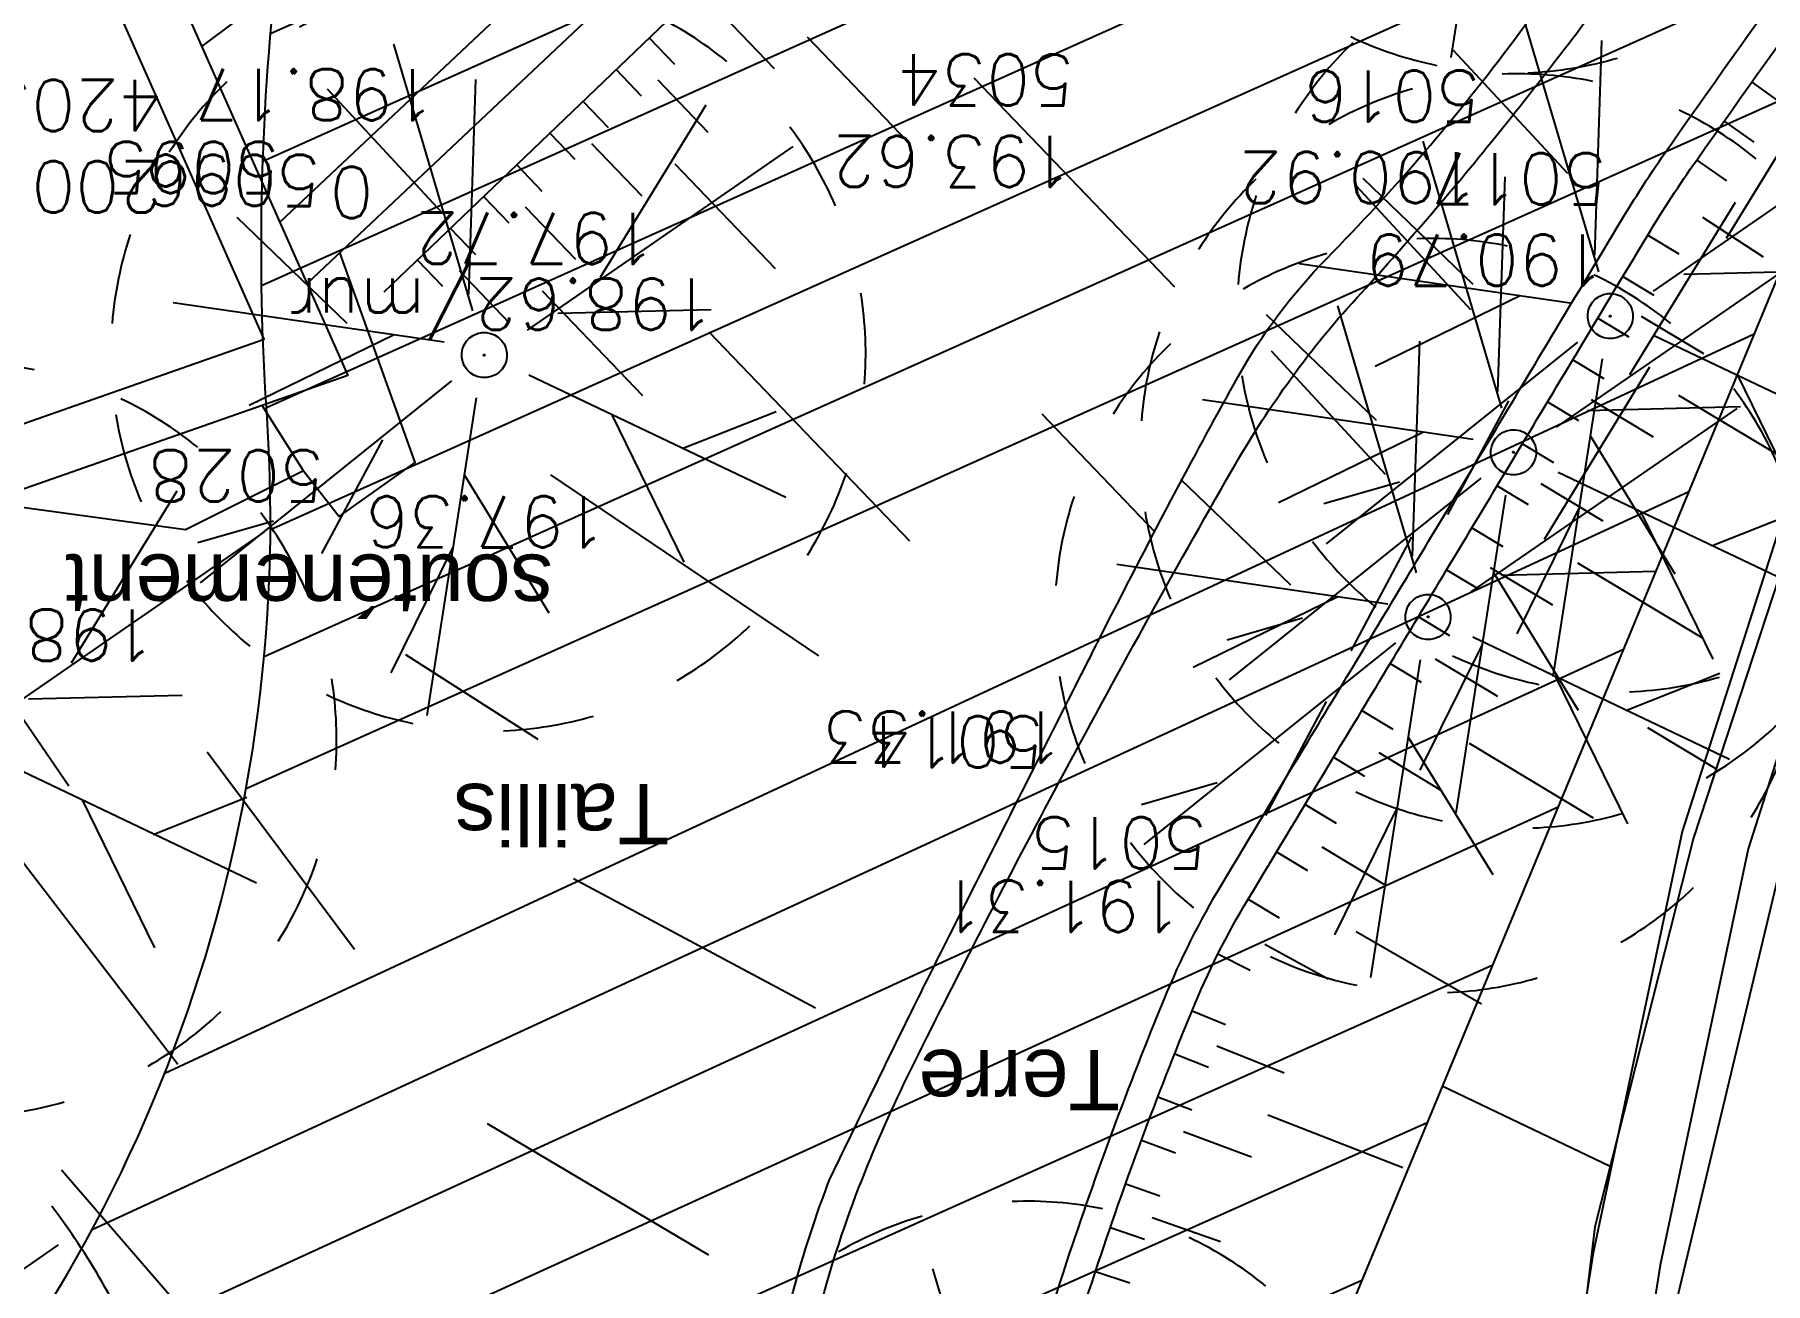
# Model space of a CAD drawing. Extents: x -594 to 29166, y -5797 to 14313.
# Drawn here: x 14376 to 15523, y 5564 to 6392 of the extents above; entities that cross this region are included whole.
import ezdxf
from ezdxf.enums import TextEntityAlignment as Align
from ezdxf.lldxf.tags import DXFTag

# ---------------------------------------------------------------- set-up
doc = ezdxf.new("R2010")
doc.units = 0
doc.linetypes.add('Style de ligne -15', pattern=[2.0832800000000002, 1.25, -0.41656, 0.1388600000000001, -0.2778600000000001])
doc.layers.get('0').update_dxf_attribs({"color": 252})
for name, color, linetype in [('A SITE', 252, 'Continuous'), ('Fond topo - BAT_ANN', 252, 'Continuous'), ('Fond topo - BAT_TXT', 252, 'Continuous'), ('Fond topo - CLO_MUR', 252, 'Continuous'), ('Fond topo - ESPACE_BOISE', 252, 'Continuous'), ('Fond topo - TAL', 252, 'Continuous'), ('Fond topo - TAL_HAC', 252, 'Continuous'), ('Fond topo - VEG', 252, 'Continuous'), ('Fond topo - VEG_TXT', 252, 'Continuous'), ('Fond topo - VOI_TXT', 252, 'Continuous'), ('Fond topo - Z_500', 252, 'Continuous'), ('prlm-VRD', 252, 'Continuous'), ('SA - EBC', 252, 'Continuous'), ('SA - gazon', 252, 'Continuous')]:
    doc.layers.add(name, color=color, linetype=linetype)
for name, color, linetype, plot in [('Fond topo - N', 252, 'Continuous', False), ('Fond topo - NCACHE', 252, 'Continuous', False), ('Fond topo - ZCACHE', 252, 'Continuous', False)]:
    doc.layers.add(name, color=color, linetype=linetype, plot=plot)
doc.layers.add('Fond topo - P', color=252, linetype='Continuous', lineweight=50)
doc.layers.add('Fond topo - VOI', color=252, linetype='Continuous', lineweight=25)
doc.styles.add('2000_ARIAL', font='arial.ttf', dxfattribs={"height": 0.400000006})
doc.styles.add('SIMPLEX', font='simplex_.ttf', dxfattribs={"height": 1.25})
tags = doc.linetypes.add('L1', pattern=[1.0000000298023224, 0.6000000238418579, -0.4000000059604645]).pattern_tags.tags
tags[6:7] = [DXFTag(74, 4), DXFTag(75, 0), DXFTag(340, '0'), DXFTag(46, 0.0), DXFTag(50, 0.0), DXFTag(44, 0.0), DXFTag(45, 0.0)]
tags[4:5] = [DXFTag(74, 4), DXFTag(75, 0), DXFTag(340, '0'), DXFTag(46, 0.0), DXFTag(50, 0.0), DXFTag(44, 0.0), DXFTag(45, 0.0)]
tags = doc.linetypes.add('L16', pattern=[0.37500001490116125, 0.300000011920929, -0.07500000298023224]).pattern_tags.tags
tags[6:7] = [DXFTag(74, 4), DXFTag(75, 0), DXFTag(340, '0'), DXFTag(46, 0.0), DXFTag(50, 0.0), DXFTag(44, 0.0), DXFTag(45, 0.0)]
tags[4:5] = [DXFTag(74, 4), DXFTag(75, 0), DXFTag(340, '0'), DXFTag(46, 0.0), DXFTag(50, 0.0), DXFTag(44, 0.0), DXFTag(45, 0.0)]
tags = doc.linetypes.add('L8', pattern=[0.22500000894069674, 0.1500000059604645, -0.07500000298023224]).pattern_tags.tags
tags[6:7] = [DXFTag(74, 4), DXFTag(75, 0), DXFTag(340, '0'), DXFTag(46, 0.0), DXFTag(50, 0.0), DXFTag(44, 0.0), DXFTag(45, 0.0)]
tags[4:5] = [DXFTag(74, 4), DXFTag(75, 0), DXFTag(340, '0'), DXFTag(46, 0.0), DXFTag(50, 0.0), DXFTag(44, 0.0), DXFTag(45, 0.0)]

# ---------------------------------------------------------------- blocks, each defined once
blk = doc.blocks.new('A 90.PTOPO')
at = {"layer": 'Fond topo - NCACHE', "style": 'SIMPLEX'}
blk.add_attdef('MAT', text='', height=0.34, dxfattribs=at).set_placement((0.09999999986030161, -0.09999999962747097), align=Align.TOP_LEFT)
at = {"layer": 'Fond topo - ZCACHE', "style": 'SIMPLEX'}
blk.add_attdef('ALT', (0.09999999986030161, 0.09999999962747097), '', height=0.34, dxfattribs=at)
blk = doc.blocks.new('A 90.VEG12')
at = {"ltscale": 2}
for p, q in [((0.01815258799999997, 0.057406781), (0.100441039, 0.47293725)), ((0.05749608, 0.253444298), (0.145517598, 0.414706841)), ((0.037902722, 0.15845596), (-0.06593155700000003, 0.344147082)), ((0.04981112299999996, 0.033821695), (0.391570728, 0.285894318)), ((-0.158788295, 0.086017079), (-0.245985314, 0.284587218)), ((0.143890955, 0.107467204), (0.230033352, 0.253971609)), ((0.2917471699999999, 0.208620217), (0.392372872, 0.233301274)), ((-0.05229389700000003, 0.02983962500000001), (-0.383643778, 0.204631851)), ((-0.25001839, 0.135126714), (-0.3755999820000001, 0.091127132)), ((0.122915307, -0.02992704099999999), (0.317230371, 0.05540147100000001)), ((0.057557527, -0.01766878999999999), (0.411943876, -0.08413611500000001)), ((-0.05265807700000003, -0.029192154), (-0.412380265, -0.256628677)), ((-0.09359106700000003, -0.049762263), (-0.2956446150000001, -0.04653133200000001)), ((0.184132294, -0.04763066399999999), (0.323120213, -0.192805613)), ((0.01825986499999999, -0.057372749), (0.107637982, -0.4128258760000001)), ((0.02259491799999996, -0.07955337300000001), (0.001649748999999978, -0.36183712)), ((-0.151821475, -0.09483882200000002), (-0.2999525240000001, -0.315936062)), ((0.05371548199999998, -0.188497704), (0.197263789, -0.356749422))]:
    blk.add_line(p, q, dxfattribs=at)
for start, end in [(90, 103.8461539085843), (62.30769199853572, 76.15384597947835), (117.6923078993823, 131.5384619204946), (34.61538499867542, 48.46153799321151), (145.3846149358338, 159.2307690506909), (6.923076979206323, 20.76923090842763), (173.0769230068974, 186.9230769931026), (339.2307689837768, 353.0769230207937), (200.7692310571047, 214.6153850641662), (311.5384620067885, 325.3846150013246), (228.4615380795054, 242.3076921006177), (283.8461540205217, 297.6923080014643), (256.1538460914157, 270)]:
    blk.add_arc((0, 0), 0.496982058, start, end, dxfattribs=at)
blk = doc.blocks.new('A 90.VEG12A')
at = {"ltscale": 2}
for p, q in [((0.01815258799999997, 0.057406781), (0.100441039, 0.47293725)), ((0.05749608, 0.253444298), (0.145517598, 0.414706841)), ((0.037902722, 0.15845596), (-0.06593155700000003, 0.344147082)), ((-0.158788295, 0.086017079), (-0.245985314, 0.284587218)), ((0.04981112299999996, 0.033821695), (0.391570728, 0.285894318)), ((0.143890955, 0.107467204), (0.230033352, 0.253971609)), ((0.2917471699999999, 0.208620217), (0.392372872, 0.233301274)), ((-0.05229389700000003, 0.02983962500000001), (-0.383643778, 0.204631851)), ((-0.25001839, 0.135126714), (-0.3755999820000001, 0.091127132)), ((0.122915307, -0.02992704099999999), (0.317230371, 0.05540147100000001)), ((0.057557527, -0.01766878999999999), (0.411943876, -0.08413611500000001)), ((-0.05265807700000003, -0.029192154), (-0.412380265, -0.256628677)), ((-0.09359106700000003, -0.049762263), (-0.2956446150000001, -0.04653133200000001)), ((0.01825986499999999, -0.057372749), (0.107637982, -0.4128258760000001)), ((0.184132294, -0.04763066399999999), (0.323120213, -0.192805613)), ((0.02259491799999996, -0.07955337300000001), (0.001649748999999978, -0.36183712)), ((-0.151821475, -0.09483882200000002), (-0.2999525240000001, -0.315936062)), ((0.05371548199999998, -0.188497704), (0.197263789, -0.356749422))]:
    blk.add_line(p, q, dxfattribs=at)
for start, end in [(90, 103.8461539085843), (62.30769199853572, 76.15384597947835), (117.6923078993823, 131.5384619204946), (34.61538499867542, 48.46153799321151), (145.3846149358338, 159.2307690506909), (6.923076979206323, 20.76923090842763), (173.0769230068974, 186.9230769931026), (339.2307689837768, 353.0769230207937), (200.7692310571047, 214.6153850641662), (311.5384620067885, 325.3846150013246), (228.4615380795054, 242.3076921006177), (283.8461540205217, 297.6923080014643), (256.1538460914157, 270)]:
    blk.add_arc((0, 0), 0.496982058, start, end, dxfattribs=at)
blk = doc.blocks.new('A 90.VEG14A')
at = {"ltscale": 2, "flags": 128}
for points in [[(0.5, 0, -1), (-0.5, 0, -1)], [(0.016, 0, -1), (-0.016, 0, -1)]]:
    blk.add_lwpolyline(points, format="xyb", close=True, dxfattribs=at)
blk = doc.blocks.new('A$C380262B1')
at = {"layer": 'SA - EBC'}
h = blk.add_hatch(dxfattribs=at)
h.set_pattern_fill('_USER', color=256, scale=75, angle=-335.8284639255295, style=0, pattern_type=0)
h.set_pattern_definition([(24.17153607447054, (-355966725.0913794, -417896002.4038396), (-30.71023888770651, 68.42427367140989), [])])
h.paths.add_polyline_path([(9533.967289561406, -8391.022676602006), (7823.560263682157, -8197.032719478011), (7677.26634000428, -8624.200356937945), (6795.644808141515, -8561.406107898802), (5968.179506575689, -8295.55842038244), (5307.727831928059, -7899.99740216881, -0.3248648439675891), (5215.66356504336, -6186.960641667247, -0.2814891280233847), (6034.588919347152, -5793.906059488654), (6977.488194359466, -5966.359615046531, 0.1695292869953866), (8622.524935239926, -5863.042801246047, 0.3340686001642133), (8902.106720628217, -5382.998490706086, 0.09326601099187866), (8620.675744628534, -4484.154293872416, 0.153138720952933), (7983.041431754827, -3856.574170198292), (6774.001917056739, -3250.65084323287), (5737.27900213562, -2651.023222506046, -0.1642525569746835), (4858.435642998666, -1650.659172795713), (4817.150435736403, -1198.612694069743), (4848.756969021633, -647.3217743448913), (5422.659926814958, 1808.548009581864, 0.4390366150430304), (6435.564773995429, 2874.098786618561, -0.09336270403907257), (6508.739385334775, 3486.828686110675, 0.1042719612268155), (6540.439700800925, 3811.755312792957), (6460.564939025789, 4655.403570830822), (7373.38954936713, 4920.791836176068), (7554.008261486888, 4259.8578767851), (7298.873095074669, 4188.137014396489), (7509.021686343476, 3441.03382807225, -0.2009829630450486), (7456.712778378278, 3016.095944307745), (7105.68882166408, 2168.347155954689), (7082.51023539342, 1970.99042609334), (7207.488740049303, 1059.89730162546), (7767.198439734057, -779.9824859946966), (8823.304629139602, -984.4878826290369, 0.1214178809896852), (9894.772318005562, -3098.331943433732, 0.01018302281994621), (10254.53238859773, -3499.40192066133), (9617.819940159097, -3345.007801242173), (9300.242931814864, -4358.367580920458), (9996.567213023081, -4620.499769318849), (9784.691719617695, -7276.41688529402), (9646.94292745553, -8212.627615593374)])
at = {"layer": 'Fond topo - BAT_ANN', "ltscale": 2, "flags": 128}
blk.add_lwpolyline([(6392.357818270102, 3119.991215784103), (6460.614296142012, 3171.397460717708), (6517.380884988233, 3254.162130877376)], dxfattribs=at)
at = {"layer": 'Fond topo - CLO_MUR', "ltscale": 2, "flags": 128}
for points in [[(6444.010038999841, 3003.633894585073), (6628.797361766919, 3177.768218889832), (6697.82084710896, 3240.625203959644), (6896.95115913637, 3423.235192336142), (6987.142078066245, 3543.632878735662), (6876.567725557834, 4044.04885917902), (6768.286621151492, 4568.236954323947), (6809.418228268623, 4576.733476575464), (6917.640848411247, 4052.82850349322), (7032.311015902087, 3533.876477181911), (6928.220539353788, 3394.923989288509), (6726.153738936409, 3209.621130488813), (6657.341072289273, 3146.956129744649), (6462.072393950075, 2962.944700568914)], [(6269.258903665468, 3397.297006286681), (6414.282156340778, 3070.602104999125), (6489.116319967434, 2902.022658474743), (6140.170860895887, 2779.67329332605), (5996.903527574614, 2637.490672711283), (5757.728659873828, 2411.906930059195), (5525.11542183347, 2177.344618178904), (5399.993358412758, 1983.437352534384), (5325.455358019099, 1873.695719055831), (5344.334781775251, 1482.117571681738), (5392.407969431952, 1111.904269549996), (5352.740998007357, 1106.753407046199), (5304.459205595776, 1478.573181573302), (5284.858258673921, 1885.116443410516), (5366.639017639682, 2005.521525721997), (5493.770887935534, 2202.543479204178), (5729.797148890793, 2440.547411888838), (5969.088030327111, 2666.240575630218), (6120.059392647818, 2816.068895999342), (6433.610770804808, 2926.008174754679), (6376.808458706364, 3053.967142291367), (6231.785205984488, 3380.662043392658)], [(6459.798278752714, 2838.772808481008), (6483.443935774267, 2808.435416407883), (6533.703874284402, 2844.17482400313), (6483.807990187779, 2983.42723865062)], [(6459.798278752714, 2838.772808481008), (6432.394879637286, 2882.134644128382)], [(6459.798278752714, 2838.772808481008), (6381.436751456931, 2799.688851088285), (6248.806340852752, 2817.763721570373)]]:
    blk.add_lwpolyline(points, dxfattribs=at)
at = {"layer": 'Fond topo - CLO_MUR', "linetype": 'L8', "ltscale": 2, "flags": 128}
blk.add_lwpolyline([(7986.130688665435, 3496.729932911694), (7756.52041179128, 3428.158500976861), (7559.431092021987, 3077.441591955721), (7473.270025243983, 2912.384830322117), (7373.371090553701, 2599.68456113711), (7314.389960188419, 2320.260378159583), (7287.660029577091, 2150.999968312681, 0.005946266773727567), (7269.142511067912, 1981.611593998969, 0.005917983437169093), (7254.718045797199, 1812.639062386006, 0.005608398446268779), (7244.742906698957, 1652.232881821692, 0.004108633285197178), (7239.720123028383, 1534.600037895143), (7208.919733157381, 1534.05654001981)], format="xyb", dxfattribs=at)
at = {"layer": 'Fond topo - CLO_MUR', "ltscale": 2, "flags": 128}
blk.add_lwpolyline([(7999.007641104981, 3453.611675836146), (7786.834830930457, 3390.247815847397), (7599.00144203566, 3056.001670006663), (7514.955910481513, 2894.997590221465), (7416.930247051641, 2588.160971179605), (7358.658670587465, 2312.098313309252), (7332.235207781196, 2144.778531976044, 0.005917983595914461), (7313.930995995179, 1977.253655251116, 0.005917983619424422), (7299.597132531926, 1809.34246275574, 0.005608398216179256), (7289.684648672119, 1649.943815730512, 0.005608398077871152), (7283.350201649591, 1490.362920239568), (7209.713670844212, 1489.063544385135)], format="xyb", dxfattribs=at)
at = {"layer": 'Fond topo - ESPACE_BOISE', "linetype": 'L1', "ltscale": 2, "flags": 128}
blk.add_lwpolyline([(9533.967289561406, -8391.022676602006), (7823.560263682157, -8197.032719478011), (7677.26634000428, -8624.200356937945), (6795.644808141515, -8561.406107898802), (5968.179506575689, -8295.55842038244), (5307.727831928059, -7899.99740216881, -0.3248648439675891), (5215.66356504336, -6186.960641667247, -0.2814891279475962), (6034.588919347152, -5793.906059488654), (6977.488194359466, -5966.359615046531, 0.1695292870025676), (8622.524935239926, -5863.042801246047, 0.3340686001642133), (8902.106720628217, -5382.998490706086, 0.09326601102169153), (8620.675744628534, -4484.154293872416, 0.153138720952933), (7983.041431754827, -3856.574170198292), (6774.001917056739, -3250.65084323287), (5737.27900213562, -2651.023222506046, -0.1642525569996709), (4858.435642998666, -1650.659172795713), (4817.150435736403, -1198.612694069743), (4848.756969021633, -647.3217743448913), (5422.659926814958, 1808.548009581864, 0.4390366150430304), (6435.564773995429, 2874.098786618561, -0.09336270405047195), (6508.739385334775, 3486.828686110675, 0.104271961321091), (6540.439700800925, 3811.755312792957), (6460.564939025789, 4655.403570830822), (7373.38954936713, 4920.791836176068), (7554.008261486888, 4259.8578767851), (7298.873095074669, 4188.137014396489), (7509.021686343476, 3441.03382807225, -0.2009829630843761), (7456.712778378278, 3016.095944307745), (7105.68882166408, 2168.347155954689), (7082.51023539342, 1970.99042609334), (7207.488740049303, 1059.89730162546), (7767.198439734057, -779.9824859946966), (8823.304629139602, -984.4878826290369, 0.121417881002313), (9894.772318005562, -3098.331943433732, 0.01018302282179253), (10254.53238859773, -3499.40192066133), (9617.819940159097, -3345.007801242173), (9300.242931814864, -4358.367580920458), (9996.567213023081, -4620.499769318849), (9784.691719617695, -7276.41688529402), (9646.94292745553, -8212.627615593374)], format="xyb", close=True, dxfattribs=at)
at = {"layer": 'Fond topo - TAL', "linetype": 'L8', "ltscale": 2, "flags": 128}
for points in [[(6808.546934463084, 2369.371020235121, -0.001241417649734396), (6861.244778474793, 2477.40955427289, -0.002762291635573238), (6885.316201345995, 2525.772882625461, -6.594940049300515e-05), (6966.478332178667, 2686.554195731878, -0.0002788458656506098), (6985.700080404058, 2724.567089788616, -0.004391092289443369), (7038.080723956227, 2825.795922521502, -0.005833119706346854), (7079.062634846196, 2901.178528927267, -0.06678132326515784), (7137.777740927413, 2979.549205303192, 0.03404019629489836), (7262.345303269103, 3124.974689353257, 0.01283086386071782), (7386.457202630118, 3300.829603895545, 0.05594197464522858), (7409.196757758036, 3344.813203811646, 0.008305635612754856), (7431.689672311768, 3406.667525973171, -0.004514996191680712), (7472.20113389194, 3520.757524762303, -0.005166636959913012), (7557.331785326824, 3746.543364785612, 0.01013325343024469), (7599.594940105453, 3862.09890563041, 0.02754109541843155), (7617.627137480304, 3925.937697757035, 0.01143171500259811), (7648.944929428399, 4082.554043456912, 0.02024391314553213), (7658.949091983959, 4156.754944100976, -0.01833869375018922), (7669.679730338976, 4238.700076006353, -0.07262248148825946), (7704.520996147767, 4346.770964190364, 0.0695479003902024), (7741.576158208773, 4459.345788881183, 0.0300247451236787), (7746.103852102533, 4497.186105512083, 0.01659256475025528), (7747.886776877567, 4566.081503219903, 0.07271369952767202), (7740.892352862284, 4611.596222966909, 0.04662197749276983), (7713.6168459896, 4677.794921118766)], [(7951.379386754707, 3469.523291382939), (7814.436349645257, 3428.884702548385, 0.196789865117785), (7739.143974566832, 3368.360015004873), (7464.579989016056, 2850.901985634118), (7380.820136284456, 2595.368971768767), (7315.322302421555, 2337.452735472471), (7274.971625907347, 2001.704709324986), (7242.890563607216, 1636.829581484199, 0.222887112660328), (7174.227243894711, 1456.459842529148), (7194.08279331401, 1157.422125712037)], [(7843.576837424189, -2454.763318784535, 0.2025701717713174), (7818.711159052327, -2407.034266274422, -0.007879161599459306), (7640.990078588948, -2235.129312518984, -0.01612499363821745), (7557.98194357194, -2146.742506511509, -0.005612050926987784), (7218.769571790472, -1752.536460012197, -0.02310981944406066), (7140.930297179148, -1650.804320536554, -0.02656853736084773), (7029.457357199863, -1470.521908998489, -0.03868213141289542), (6968.934015370905, -1336.197910271585, -0.007175392863421301), (6918.436704436317, -1189.56454358995, -0.004924543901637316), (6850.185837876052, -974.6195048093796, -0.003633774980151405), (6765.756383864209, -692.0433912426233, -0.005756497948632509), (6715.744366496801, -512.4281177297235, -0.02086462232268653), (6661.297923419625, -267.020758241415, -0.01528835115206335), (6611.542783258483, 71.27801030874252, -0.00998661920293276), (6586.955556971952, 328.0047471635044, -0.02421681069612429), (6584.030494419858, 435.9778702259064, -0.004068535753421325), (6587.800737796351, 563.8447332195938, -0.00117186381131355), (6605.500722117722, 1006.575481779873, -0.001529534022618814), (6626.974113052711, 1479.64345049113, -0.006277708336209411), (6634.034058218822, 1595.284275058657, -0.0295487888980973), (6646.315631410107, 1687.354569882154, -0.007897956095757505), (6716.157549107447, 2019.119587913156, -0.009534636861174617), (6784.259685594589, 2294.602788612247, -0.02633710465156826), (6808.546934463084, 2369.371020235121)]]:
    blk.add_lwpolyline(points, format="xyb", dxfattribs=at)
at = {"layer": 'Fond topo - TAL', "ltscale": 2, "flags": 128}
blk.add_lwpolyline([(6513.274376653135, 2957.346708420664), (6908.296520728618, 3336.251783184707), (7056.891029467806, 3532.802372146398), (6996.768858004361, 3836.294288840145), (6926.569819822907, 4183.5111098364), (6906.182820536196, 4340.193365328014), (6923.768938705325, 4452.128433063626)], dxfattribs=at)
blk.add_lwpolyline([(6849.486746639013, 1092.403142526746, -0.03212048715418347), (6813.649962982163, 1406.223705410957, -0.05355809352942412), (6824.404993467033, 1592.963100317866, -0.003703359698377489), (6879.161668056622, 1908.262125588953, -0.0153549240189292), (6895.018580229953, 1982.634258829057, -0.006955611810404637), (6950.181522918865, 2194.525004643947, -0.01276761911010687), (6984.558032639325, 2308.010943233967, -0.01744730396157686), (7048.511898284778, 2480.767239257693, -0.0377943087468492), (7085.623816074803, 2554.741369746625, -0.0007773971570136096), (7142.280106106773, 2648.808907158673, 0.0005887236118167689), (7217.211815388873, 2773.113274946809, 0.0003295215979051638), (7300.766600808129, 2912.299970537424, -0.0005537186938548537), (7350.497963419184, 2995.059041120112, -0.01783923160556964), (7382.925095455721, 3044.783475343138, -0.003430637775437446), (7566.485052043572, 3301.679239328951, -0.009864527411769164), (7631.924609327689, 3388.298651762307, -0.01595399307050366), (7674.59678738378, 3439.101407676935, -0.0996403479457785), (7695.422053756192, 3454.659583419561, -0.03150487135014496), (7791.734496690333, 3493.129873182625, -0.0741870876524607), (7846.059137163684, 3502.394960541278, -0.09038138715968355), (7977.899253321812, 3481.192957609892)], format="xyb", dxfattribs=at)
at = {"layer": 'Fond topo - TAL_HAC', "ltscale": 2}
for p, q in [((6738.371833926067, 3140.004166681319), (6771.598929725587, 3105.363726243377)), ((6688.839774066582, 3125.748963654041), (6705.453321896493, 3108.428743761033)), ((6793.54460448958, 3126.414008438587), (6859.998796135187, 3057.133127748966)), ((6666.894099442288, 3104.698682017624), (6683.507647318766, 3087.378461845219)), ((6694.480484677479, 3097.90360275656), (6727.707580523565, 3063.263162598014)), ((6903.890145430341, 3099.233691580594), (7036.798528814688, 2960.671930573881)), ((7419.354789378121, 3096.363753639162), (7438.93940304406, 3082.491374481469)), ((6644.948424678296, 3083.648399822414), (6661.561972601339, 3066.328179836273)), ((6623.002750100568, 3062.598118185997), (6639.616297977045, 3045.277898013592)), ((7401.122247194871, 3070.586112234741), (7420.72587874718, 3056.740621011704)), ((6650.589135289192, 3055.803038924932), (6683.816231135279, 3021.162598766387)), ((6601.057075383142, 3041.547836177051), (6617.670623259619, 3024.227616004646)), ((6705.761905806139, 3042.2128806822), (6772.21609740518, 2972.931999899447)), ((7382.925095455721, 3044.783475343138), (7402.547708014026, 3030.964898318052)), ((6579.111400712281, 3020.49755435437), (6595.724948588759, 3003.177334181964)), ((6606.697785900906, 3013.702475093305), (6639.924881746992, 2979.062034748495)), ((7386.801734333858, 3006.819696724415), (7427.007726160809, 2980.599891021848)), ((6557.165726041421, 2999.447272345424), (6573.779273917899, 2982.127052173018)), ((7350.497963419184, 2995.059041120112), (7371.055760746822, 2982.674495503306)), ((6535.220051370561, 2978.39699042961), (6551.833599200472, 2961.076770164073)), ((6562.806436605752, 2971.601911261678), (6596.033532405272, 2936.961470916867)), ((7333.900477318093, 2967.484925501049), (7354.467412410304, 2955.115560814738)), ((6617.979207076132, 2958.011752925813), (6684.433398675174, 2888.730872236192)), ((7317.323353467509, 2939.898563642055), (7337.899415148422, 2927.544386778027)), ((7346.183413732797, 2941.329973936081), (7387.326413486153, 2916.606430895627)), ((6728.324748016894, 2930.83143606782), (6861.233131447807, 2792.269675061107)), ((7300.766600808129, 2912.299970537424), (7321.351777715608, 2899.960987828672)), ((7284.070321684703, 2884.453822858632), (7304.652244830504, 2872.109413333237)), ((7313.002011273056, 2886.035200580955), (7354.1691116523, 2861.351808533072)), ((7370.747762545943, 2888.979119807482), (7453.057872410864, 2839.572178851813)), ((6949.015830084682, 2876.470802910626), (7023.903553001583, 2798.397662956268)), ((7267.366702435538, 2856.612077355385), (7287.945370702073, 2844.262242875993)), ((7250.655744271353, 2828.774736449122), (7271.231156075373, 2816.419477201998)), ((7279.588263435289, 2830.340860038996), (7320.742344018072, 2805.63576631248)), ((7233.937448216602, 2800.941801536828), (7254.509602347389, 2788.581118825823)), ((7304.014274850488, 2777.78656128794), (7386.309407697991, 2728.35467774421)), ((7217.211815388873, 2773.113274946809), (7237.780710263178, 2760.747169516981)), ((7246.145156305283, 2774.664144124836), (7287.286205822602, 2749.937356077135)), ((7198.50633428432, 2742.020645737648), (7219.067945331335, 2729.642433021218)), ((6249.99164682813, 2709.15319211781), (6304.164314968511, 2629.898400232196)), ((7179.782551294193, 2710.939033981413), (7200.336871528998, 2698.548718448728)), ((7209.70240845345, 2714.095575641841), (7250.818341597915, 2689.327046461403)), ((7161.040473077446, 2679.868450947106), (7181.587495235726, 2667.466036602855)), ((7350.283234333619, 2668.494694400579), (7395.8074466791, 2641.091981809586)), ((7172.203659778461, 2651.930218469352), (7213.290401687846, 2627.113296184689)), ((7232.054371712729, 2658.220171462744), (7314.257061155513, 2608.634711429477)), ((7142.280106106773, 2648.808907158673), (7162.819824134931, 2636.394400242716)), ((7123.362178215757, 2617.472642287612), (7143.914754455909, 2605.079433973879)), ((6259.701589401811, 2597.763568162918), (6376.450398331508, 2445.337469317019)), ((7104.476741468534, 2586.116785369813), (7125.042152544484, 2573.744886834174)), ((7134.478453407064, 2589.412160310894), (7175.596446171403, 2564.647050295025)), ((7085.623816074803, 2554.741369746625), (7106.20203986764, 2542.390794772655)), ((7096.661873580888, 2525.042163673788), (7138.721855217591, 2501.913005951792)), ((7157.159150764346, 2533.280028309673), (7240.353211760521, 2485.376497916877)), ((7065.66995671019, 2518.45561414957), (7087.12170724757, 2507.693532668054)), ((7048.511898284778, 2480.767239257693), (7070.714782970026, 2471.655054576695)), ((7065.020122239366, 2457.54632987082), (7109.531118301675, 2439.580494724214)), ((7037.018102826551, 2452.290951833129), (7059.325461601838, 2443.437605071813)), ((7025.856266729534, 2423.682916350663), (7048.265081970021, 2415.08960518986)), ((7214.230547240004, 2431.118053942919), (7325.549723720178, 2377.72609796375)), ((7098.674022546038, 2411.753515526652), (7188.107882766053, 2376.859610155225)), ((7042.900111107156, 2400.852246955037), (7087.816926697269, 2383.926536422223)), ((7015.027899574488, 2394.947002455592), (7037.53514024429, 2386.614888906479)), ((6299.281343165785, 2375.403806008399), (6550.372268958017, 2084.870938584208)), ((7004.534466192126, 2366.087097208947), (7027.137088077143, 2358.017308730632)), ((7022.10470973514, 2343.659020308405), (7067.403042968363, 2327.782591059804)), ((6994.377385964617, 2337.107104063034), (7017.07233148627, 2329.300732072443)), ((6984.558032639325, 2308.010943233967), (7007.342232158408, 2300.46904347837))]:
    blk.add_line(p, q, dxfattribs=at)
at = {"layer": 'Fond topo - TAL_HAC', "ltscale": 2, "flags": 128}
for points in [[(6623.457912448794, 2836.066473275423), (6800.877346517518, 2716.175836976618)], [(6527.217376232147, 2716.990531142801), (6615.040090400726, 2660.875550098717)], [(6395.848619146273, 2652.459101565182), (6493.429967807606, 2521.659589838237)], [(6638.609067490324, 2568.397704698145), (6798.944469774142, 2482.761228829622)], [(6581.434355629608, 2406.156221497804), (6728.129116958007, 2318.983017653227)]]:
    blk.add_lwpolyline(points, dxfattribs=at)
at = {"layer": 'Fond topo - VOI', "linetype": 'L8', "ltscale": 2, "flags": 128}
blk.add_lwpolyline([(6829.802473029122, 1088.86345718056, -0.03212048755374566), (6793.674444593489, 1405.234435200691, -0.0535580947615097), (6804.675131151453, 1596.239154227078, -0.003703360268064483), (6859.482498420402, 1911.830076482147, -0.01535492583615143), (6875.595498876646, 1987.403316050768, -0.006955611441106892), (6930.898625776172, 2199.832535348833, -0.01276761864651206), (6965.571199730039, 2314.295860007405, -0.01744730426455975), (7030.009494023398, 2488.360726088285, -0.03779430800538806), (7068.475296301767, 2565.033515915275, -0.0007774217133545678), (7125.163678079844, 2659.154325071722, 0.0005887053431066563), (7200.071069644764, 2783.418362773955, 0.0003295252851631971), (7283.612288022414, 2922.582460381091, -0.0005537124599608148), (7333.366465615109, 3005.379495583475, -0.01783923247005893), (7366.5729183238, 3056.298956461251, -0.003430637881782205), (7550.292430771515, 3313.418021984398, -0.009864527545838967), (7612.530720327049, 3395.800059661269, -0.01381815451781383), (7659.700509719551, 3452.446852996945, -0.1017973728767594), (7684.907839493826, 3471.447064634413, -0.02933528145445809), (7785.499618155882, 3512.133196368814, -0.09688251731308649), (7872.878808155656, 3523.782375920564, -0.07451461079489968), (7984.563786815852, 3500.049892533571)], format="xyb", dxfattribs=at)
at = {"layer": 'Fond topo - VOI', "linetype": 'L16', "ltscale": 2, "flags": 128}
blk.add_lwpolyline([(5392.407969431952, 1111.904269549996, 0.01722442130375293), (5396.107164770365, 882.525622472167, 0.04305158241120926), (5408.627218520269, 791.4557883515954, 0.001177569187763674), (5484.062571497634, 461.9041703641415, 0.002427729493112618), (5521.804238390177, 302.3227220401168, 0.001967020956825959), (5636.875169211999, -165.8167663961649, 0.009053493585175633), (5664.113873941824, -266.960016451776, 0.02150890483590385), (5693.746245000511, -355.1410974003375, 0.003755857879048691), (5888.642630679533, -850.696587562561, 0.006031040761159129), (6008.609275799245, -1139.030693657696, 0.008024603406108846), (6104.830426676199, -1353.119766991585, 0.04845863152505209), (6216.053937375546, -1540.669515356421, 0.03430654925623074), (6414.407409727573, -1775.824036449194, 0.02760387630777388), (6638.150424184278, -1982.723907381296, 0.04574181495738096), (6790.166542027146, -2086.655191704631, 0.003041655411540011), (6905.363101279363, -2149.915267992765, 0.0008412879643141841), (7323.613393446431, -2375.387286581099, 0.002454288050361413), (7422.52728305757, -2427.871722541749, 0.001190149676915431), (7627.286710543558, -2534.613265283406, 0.2729859319538775), (7818.640415603295, -2537.865278497338, 0.5229621065076793), (7831.962817022577, -2392.043141648173, -0.00786055030879591), (7655.119823943824, -2220.974797196686, -0.01612499385767952), (7572.994566615671, -2133.528076577932, -0.005612051181520921), (7234.075024491176, -1739.662334322929, -0.02310981858493283), (7157.358596613631, -1639.397700689733, -0.02656853706870258), (7047.00267999433, -1460.921823047101, -0.03868213082134395), (6987.748695677146, -1329.415004514158, -0.007175393436975411), (6937.438285909593, -1183.32435907796, -0.004924544095459816), (6869.306644191965, -968.754799850285, -0.003633774744343019), (6784.960411116481, -686.4572174847126, -0.005756498423518589), (6735.071917390451, -507.2855721227825, -0.02086462172059421), (6680.986850569025, -263.5070498101413, -0.01528835093536459), (6631.409636558965, 73.58195064589381, -0.009986619233383176), (6606.898569175974, 329.5134760439396, -0.02421681082814337), (6604.025940550491, 435.5511002242565, -0.004068535890819898), (6607.786591118202, 563.0926269106567, -0.001171863945288602), (6625.482830638066, 1005.729702953249, -0.00152953393264567), (6646.950672985986, 1478.675435110927, -0.006277708744472327), (6653.980015730485, 1593.814995978028, -0.02954878833963652), (6665.949301002547, 1683.544186316431, -0.007897955815137008), (6735.661067813635, 2014.690958615392, -0.009534637172886556), (6803.580167004839, 2289.433746226132, -0.03049426633253396), (6831.640211259946, 2373.435025289655, -0.01959706265007154), (6864.077265607193, 2445.57635160163, -0.007385007286054106), (6960.320823127404, 2632.030238676816, -0.00703834365838784), (7075.096242548898, 2839.478127937764, -0.02475780953821647), (7111.427237140015, 2896.292627044022, -0.03116737178628414), (7157.645668694749, 2953.358696680516, 0.01624541013141497), (7249.477941682562, 3060.073339007795, 0.01140558707328078), (7334.763849945739, 3171.03962264955, 0.007490832612850338), (7458.135183434933, 3344.7704016231, 0.04894958720658051), (7477.731918497011, 3380.245566368103, 0.0172000170103988), (7519.617923954502, 3487.450566142797)], format="xyb", dxfattribs=at)
at = {"layer": 'SA - gazon'}
blk.add_lwpolyline([(9420.602913061157, 2275.121675431728), (8104.020630707964, 2180.354449898005), (8103.779168426991, 2183.476550318301), (8049.526953091845, 2179.280700907111), (8049.881464568898, 2174.696877412498), (7329.151897085831, 2118.955876491964), (7514.955910481513, 2894.997590221465), (7509.021686343476, 3441.03382807225), (7506.264351448044, 3450.836481153965), (7661.67705222033, 3851.67863368988), (7744.988145353273, 4168.210740480572)], dxfattribs=at)
at = {"layer": 'Fond topo - P', "ltscale": 2}
ref = blk.add_blockref('A 90.PTOPO', (6980.349110299721, 3070.829456858337), dxfattribs=dict(at, xscale=100, yscale=100, zscale=100, rotation=179.9607580165254))
ref.add_attrib('MAT', '5034', dxfattribs={"layer": 'Fond topo - N', "color": 0, "ltscale": 2, "height": 34, "rotation": 179.9607579854925, "style": 'SIMPLEX'}).set_placement((6970.355961751193, 3080.836303532124), align=Align.TOP_LEFT)
ref.add_attrib('ALT', '193.62', (6970.342263625935, 3060.836308263242), dxfattribs={"layer": 'Fond topo - Z_500', "color": 0, "ltscale": 2, "height": 34, "rotation": 179.9607579854925, "style": 'SIMPLEX'})
ref = blk.add_blockref('A 90.PTOPO', (6376.808458706364, 3053.967142291367), dxfattribs=dict(at, xscale=100, yscale=100, zscale=100, rotation=179.9607580165254))
ref.add_attrib('MAT', '4203', dxfattribs={"layer": 'Fond topo - N', "color": 0, "ltscale": 2, "height": 34, "rotation": 179.9607579854925, "style": 'SIMPLEX'}).set_placement((6366.815310204402, 3063.973988965154), align=Align.TOP_LEFT)
ref.add_attrib('ALT', '200.09', (6366.801612032577, 3043.973993696272), dxfattribs={"layer": 'Fond topo - Z_500', "color": 0, "ltscale": 2, "height": 34, "rotation": 179.9607579854925, "style": 'SIMPLEX'})
ref = blk.add_blockref('A 90.PTOPO', (6453.728799289092, 3012.792367953807), dxfattribs=dict(at, xscale=100, yscale=100, zscale=100, rotation=179.9607580165254))
ref.add_attrib('MAT', '5095', dxfattribs={"layer": 'Fond topo - N', "color": 0, "ltscale": 2, "height": 34, "rotation": 179.9607579854925, "style": 'SIMPLEX'}).set_placement((6443.735650647432, 3022.799214441329), align=Align.TOP_LEFT)
ref.add_attrib('ALT', '198.17', (6547.911556763574, 3105.064741615206), dxfattribs={"layer": 'Fond topo - Z_500', "color": 0, "ltscale": 2, "height": 34, "rotation": 179.9607579854925, "style": 'SIMPLEX'})
ref = blk.add_blockref('A 90.PTOPO', (7249.477941682562, 3060.073339007795), dxfattribs=dict(at, xscale=100, yscale=100, zscale=100, rotation=179.9607580165254))
ref.add_attrib('MAT', '5016', dxfattribs={"layer": 'Fond topo - N', "color": 0, "ltscale": 2, "height": 34, "rotation": 179.9607579854925, "style": 'SIMPLEX'}).set_placement((7239.484793040901, 3070.080185495317), align=Align.TOP_LEFT)
ref.add_attrib('ALT', '190.92', (7239.471094915643, 3050.080190226436), dxfattribs={"layer": 'Fond topo - Z_500', "color": 0, "ltscale": 2, "height": 34, "rotation": 179.9607579854925, "style": 'SIMPLEX'})
ref = blk.add_blockref('A 90.PTOPO', (6481.075115595013, 3004.282152093947), dxfattribs=dict(at, xscale=100, yscale=100, zscale=100, rotation=179.9607580165254))
ref.add_attrib('MAT', '5096', dxfattribs={"layer": 'Fond topo - N', "color": 0, "ltscale": 2, "height": 34, "rotation": 179.9607579854925, "style": 'SIMPLEX'}).set_placement((6471.08196686022, 3014.288998488337), align=Align.TOP_LEFT)
ref.add_attrib('ALT', '198.62/mur', (6732.946908567101, 2966.187644377351), dxfattribs={"layer": 'Fond topo - Z_500', "color": 0, "ltscale": 2, "height": 34, "rotation": 179.9607579854925, "style": 'SIMPLEX'})
ref = blk.add_blockref('A 90.PTOPO', (6516.144935972989, 2996.312036365271), dxfattribs=dict(at, xscale=100, yscale=100, zscale=100, rotation=179.9607580165254))
ref.add_attrib('MAT', '0', dxfattribs={"layer": 'Fond topo - N', "color": 0, "ltscale": 2, "height": 34, "rotation": 179.9607579854925, "style": 'SIMPLEX'}).set_placement((6506.151787331328, 3006.318883039057), align=Align.TOP_LEFT)
ref.add_attrib('ALT', '197.72', (6693.911184230819, 3009.82506275177), dxfattribs={"layer": 'Fond topo - Z_500', "color": 0, "ltscale": 2, "height": 34, "rotation": 179.9607579854925, "style": 'SIMPLEX'})
ref = blk.add_blockref('A 90.PTOPO', (7333.366465615109, 3005.379495583475), dxfattribs=dict(at, xscale=100, yscale=100, zscale=100, rotation=179.9607580165254))
ref.add_attrib('MAT', '5017', dxfattribs={"layer": 'Fond topo - N', "color": 0, "ltscale": 2, "height": 34, "rotation": 179.9607579854925, "style": 'SIMPLEX'}).set_placement((7323.373316926882, 3015.386342070997), align=Align.TOP_LEFT)
ref.add_attrib('ALT', '190.79', (7323.359618894756, 2995.38634698838), dxfattribs={"layer": 'Fond topo - Z_500', "color": 0, "ltscale": 2, "height": 34, "rotation": 179.9607579854925, "style": 'SIMPLEX'})
ref = blk.add_blockref('A 90.PTOPO', (6275.89609012939, 2814.07193094492), dxfattribs=dict(at, xscale=100, yscale=100, zscale=100, rotation=179.9607580165254))
ref.add_attrib('MAT', '5027', dxfattribs={"layer": 'Fond topo - N', "color": 0, "ltscale": 2, "height": 34, "rotation": 179.9607579854925, "style": 'SIMPLEX'}).set_placement((6265.902941534296, 2824.078777618706), align=Align.TOP_LEFT)
ref.add_attrib('ALT', '198.94', (6362.324611051008, 2746.812224015594), dxfattribs={"layer": 'Fond topo - Z_500', "color": 0, "ltscale": 2, "height": 34, "rotation": 179.9607579854925, "style": 'SIMPLEX'})
ref = blk.add_blockref('A 90.PTOPO', (6483.443935774267, 2808.435416407883), dxfattribs=dict(at, xscale=100, yscale=100, zscale=100, rotation=179.9607580165254))
ref.add_attrib('MAT', '5028', dxfattribs={"layer": 'Fond topo - N', "color": 0, "ltscale": 2, "height": 34, "rotation": 179.9607579854925, "style": 'SIMPLEX'}).set_placement((6473.450787179172, 2818.44226308167), align=Align.TOP_LEFT)
ref.add_attrib('ALT', '197.36', (6661.210183985531, 2821.948442887515), dxfattribs={"layer": 'Fond topo - Z_500', "color": 0, "ltscale": 2, "height": 34, "rotation": 179.9607579854925, "style": 'SIMPLEX'})
ref = blk.add_blockref('A 90.PTOPO', (6960.320823127404, 2632.030238676816), dxfattribs=dict(at, xscale=100, yscale=100, zscale=100, rotation=179.9607580165254))
ref.add_attrib('MAT', '5014', dxfattribs={"layer": 'Fond topo - N', "color": 0, "ltscale": 2, "height": 34, "rotation": 179.9607579854925, "style": 'SIMPLEX'}).set_placement((6950.327674532309, 2642.037085350603), align=Align.TOP_LEFT)
ref.add_attrib('ALT', '191.33', (6964.376993617043, 2679.203778505325), dxfattribs={"layer": 'Fond topo - Z_500', "color": 0, "ltscale": 2, "height": 34, "rotation": 179.9607579854925, "style": 'SIMPLEX'})
ref = blk.add_blockref('A 90.PTOPO', (7068.475296301767, 2565.033515915275), dxfattribs=dict(at, xscale=100, yscale=100, zscale=100, rotation=179.9607580165254))
ref.add_attrib('MAT', '5015', dxfattribs={"layer": 'Fond topo - N', "color": 0, "ltscale": 2, "height": 34, "rotation": 179.9607579854925, "style": 'SIMPLEX'}).set_placement((7058.482147706673, 2575.040362589061), align=Align.TOP_LEFT)
ref.add_attrib('ALT', '191.31', (7042.558102728799, 2566.973734647036), dxfattribs={"layer": 'Fond topo - Z_500', "color": 0, "ltscale": 2, "height": 34, "rotation": 179.9607579854925, "style": 'SIMPLEX'})
at = {"layer": 'Fond topo - VEG', "ltscale": 2, "zscale": 100}
for name, p, xscale, yscale, rotation in [('A 90.VEG12A', (7260.75696661137, 3352.578263916075), 503.1999999999999, 503.1999999999999, 182.3278434684567), ('A 90.VEG12A', (7328.303083637729, 2942.170009016991), 503.1999999999999, 503.1999999999999, 182.3278434684567), ('A 90.VEG12A', (6582.185365026817, 2916.32751878351), 503.1999999999999, 503.1999999999999, 182.3278434684567), ('A 90.VEG12A', (7264.182180445641, 2851.859030220658), 503.1999999999999, 503.1999999999999, 182.3278434684567), ('A 90.VEG12A', (7207.584695750847, 2742.718918900937), 503.1999999999999, 503.1999999999999, 182.3278434684567), ('A 90.VEG14A', (7325.638618366793, 2941.317780129611), 29.99999999999999, 29.99999999999999, 197.7368755850334), ('A 90.VEG14A', (6579.520899662748, 2915.475289430469), 29.99999999999999, 29.99999999999999, 197.7368755850334), ('A 90.VEG12A', (6231.569312280044, 2660.562026314437), 503.1999999999999, 503.1999999999999, 182.3278434684567), ('A 90.VEG14A', (7261.517715081573, 2851.006801053882), 29.99999999999999, 29.99999999999999, 197.7368755850334), ('A 90.VEG14A', (7204.920230433345, 2741.866689734161), 29.99999999999999, 29.99999999999999, 197.7368755850334), ('A 90.VEG12', (5893.220818648115, 2050.664655119181), 1006.4, 1006.4, 182.3278434684567), ('A 90.VEG12', (6939.380640024319, 2104.454698879272), 503.1999999999999, 503.1999999999999, 182.3278434684567)]:
    blk.add_blockref(name, p, dxfattribs=dict(at, xscale=xscale, yscale=yscale, rotation=rotation))
at = {"layer": 'Fond topo - BAT_TXT', "style": '2000_ARIAL'}
blk.add_text('souténement', height=40, rotation=179.9607580321833, dxfattribs=at).set_placement((6624.920618720353, 2783.16411850974))
at = {"layer": 'Fond topo - VEG_TXT', "style": '2000_ARIAL'}
blk.add_text('Taillis', height=40, rotation=179.9607579921626, dxfattribs=at).set_placement((6702.102092606947, 2631.112499907613))
at = {"layer": 'Fond topo - VOI_TXT', "style": '2000_ARIAL'}
blk.add_text('Terre', height=40, rotation=179.9607579921626, dxfattribs=at).set_placement((7000.734117999673, 2454.730862937868))

msp = doc.modelspace()

# ---------------------------------------------------------------- linework, layer by layer
at = {"layer": 'A SITE', "linetype": 'Style de ligne -15', "lineweight": 50, "ltscale": 25.4}
msp.add_open_spline([(4176.460323989, 5442.268083721201), (4369.671814654253, 5480.305082514233), (4562.883305319505, 5518.342081307264), (4903.035870079556, 5519.770962749722), (5243.188434839607, 5521.199844192178), (5979.862232432676, 5524.644192387673), (6716.536030025745, 5528.088540583168), (7278.196035443951, 5527.680984529125), (7839.856040862154, 5527.273428475082), (8021.33605249903, 5527.04436151977), (8202.816064135908, 5526.815294564457), (8808.175518535207, 5525.355672830381), (9413.534972934507, 5523.896051096305), (10716.35055125782, 5525.292875773189), (12019.16612958114, 5526.689700450073), (12242.59736941556, 5526.219074095052), (12466.02860924998, 5525.748447740031), (12816.58825669966, 5520.962446153984), (13167.14790414932, 5516.176444567938), (13202.67334411069, 5616.323253230989), (13238.19878407206, 5716.470061894041), (13267.88797985007, 5802.201202280354), (13297.57717562809, 5887.932342666667), (13327.26637146807, 5973.663483182873), (13356.95556730804, 6059.39462369908), (13408.40586833479, 6207.963585019167), (13459.85616936153, 6356.532546339254), (13477.00626972637, 6406.055533505653), (13494.1563700912, 6455.578520672052), (13528.56424594086, 6560.211756405557), (13562.97212179051, 6664.844992139062), (13573.34426940263, 6696.386357049848), (13583.71641701474, 6727.927721960633), (13599.14459516289, 6774.844311820367), (13614.57277331104, 6821.7609016801), (13678.89845151418, 7117.445058481407), (13743.22412971732, 7413.129215282714), (13957.44417426001, 7453.649993311512), (14171.6642188027, 7494.17077134031), (14164.33110006091, 7534.454284825461), (14156.99798131911, 7574.737798310613), (14190.69856097776, 7584.1885789299), (14224.3991406364, 7593.639359549188), (14227.54598275065, 7586.876309721521), (14230.6928248649, 7580.113259893854), (14293.31613396937, 7599.075882379029), (14355.93944307384, 7618.038504864206), (14360.33627129155, 7603.518153668139), (14364.73309950925, 7588.997802472074), (14537.19463817218, 7591.452871283189), (14709.72105367121, 7640.318572682433), (14664.80085229129, 7789.364483691123), (14619.88065091136, 7938.410394699813), (15047.10136485209, 8062.384212492531), (15474.32207879282, 8186.35803028525), (15686.72011032906, 8247.99634733282), (15899.1181418653, 8309.634664380394), (15904.18095425764, 8311.16615035549), (15909.24376664999, 8312.697636330588), (15908.24632720474, 8315.994988719141), (15907.24888775948, 8319.292341107695), (17672.66370066847, 8849.18489157519), (19438.07851357746, 9379.077442042686), (19648.94625719312, 9442.84166650947), (19859.81400080878, 9506.605890976254), (20255.34999765514, 9309.740046358256), (20650.88599450151, 9112.87420174026), (20960.83037043088, 8222.925854629979), (21270.77474636025, 7332.977507519699), (21180.20482578994, 7304.155253916865), (21089.63490521962, 7275.333000314032), (21163.08192130905, 7017.583632131451), (21236.52893739848, 6759.834263948869), (21251.59096196499, 6763.900398713808), (21266.65298653151, 6767.966533478745), (21275.66331628615, 6734.589920389879), (21284.67364604079, 6701.213307301014), (21269.90174220742, 6697.225493309333), (21255.12983837404, 6693.237679317652), (21270.02909754186, 6638.046934804524), (21284.92835670968, 6582.856190291396), (21291.18791271421, 6584.546016145794), (21297.44746871873, 6586.235842000193), (21305.99505503359, 6495.045994312171), (21402.88127022713, 6506.77370062368), (21487.34614140726, 6527.117243858374), (21571.8110125874, 6547.460787093069), (21569.54090915693, 6559.077459708715), (21567.27080572647, 6570.694132324361), (21604.9826147757, 6578.638180696444), (21642.69442382495, 6586.582229068526), (21649.99092684802, 6549.24424479024), (21657.28742987109, 6511.906260511954), (21652.49321263043, 6510.896351562153), (21647.69899538977, 6509.88644261235), (21807.59759874861, 5746.171790918018), (21967.49620210746, 4982.457139223686), (21977.29087856582, 4938.619647976331), (21987.08555502418, 4894.782156728977), (22015.77968985148, 4743.897667099305), (22044.47382467878, 4593.013177469635), (22063.49845796792, 4473.15386370534), (22082.52309125707, 4353.294549941044), (22101.17758034708, 4237.725041504161), (22119.8320694371, 4122.155533067276), (22124.34521501322, 4087.383801149612), (22128.85836058934, 4052.612069231947), (22138.67043277023, 3933.294823616047), (22148.48250495112, 3813.977578000148), (22152.89930715496, 3687.239417307076), (22157.31610935879, 3560.501256614004), (22156.076484195, 3368.858372212821), (22154.83685903121, 3177.215487811639), (22152.19921093334, 3078.786779554529), (22149.56156283546, 2980.358071297419), (22145.45597761818, 2863.604543402881), (22141.35039240089, 2746.851015508344), (22132.84957172425, 2586.184714510545), (22124.3487510476, 2425.518413512747), (22087.73229281092, 1950.645502867765), (22051.11583457425, 1475.772592222784), (21993.93267188069, 847.2728484507301), (21936.74950918714, 218.7731046786765), (21915.72911809816, 183.1543716948916), (21894.70872700917, 147.5356387111067), (21213.22959377029, 141.5663173796755), (20531.75046053142, 135.5969960482442), (20529.70391122794, 160.0584829811443), (20527.65736192447, 184.5199699140445), (20322.85211202239, 176.690893984845), (20118.04686212031, 168.8618180556456), (19882.16605612223, 159.8448189737624), (19646.28525012414, 150.8278198918793), (19256.88795437214, 145.1817412266304), (18867.49065862014, 139.5356625613815), (18773.40076004949, -158.0539794890239), (18679.31086147885, -455.6436215394293), (18604.52972435834, -1398.2892427307), (18529.74858723784, -2340.934863921971), (18635.05281645298, -2777.584667182492), (18740.3570456681, -3214.234470443014), (18588.75649128179, -3295.852804806581), (18437.15593689547, -3377.471139170148), (18384.51067286626, -3407.386502780186), (18331.86540883705, -3437.301866390224), (18280.61346701965, -3484.555506740129), (18229.36152520225, -3531.809147090034), (18125.26721579346, -3688.348619902795), (18021.17290638468, -3844.888092715555), (17973.14358509049, -3961.195121001385), (17925.1142637963, -4077.502149287216), (17903.6595444782, -4188.267269896076), (17882.2048251601, -4299.032390504935), (17853.8311819437, -4428.724102620885), (17825.4575387273, -4558.415814736834), (17795.32097892486, -4816.051617467339), (17765.18441912243, -5073.687420197844), (17828.42555699479, -5320.211674328882), (17891.66669486716, -5566.73592845992), (16164.83861855822, -5333.520038808841), (14438.01054224929, -5100.304149157763), (14043.04613360993, -5030.62411782032), (13648.08172497056, -4960.944086482877), (13506.14388269963, -4936.078551666066), (13364.20604042869, -4911.213016849256), (13220.84792956359, -4883.357134984888), (13077.48981869849, -4855.501253120519), (12791.93663099906, -4799.706438058725), (12506.38344329963, -4743.911622996931), (12128.34885504419, -4679.679125337937), (11750.31426678875, -4615.446627678944), (11530.96657057306, -4571.296341279807), (11311.61887435737, -4527.14605488067), (10549.50275420606, -4375.436976027418), (9787.386634054754, -4223.727897174167), (9847.497623255429, -3981.593318758593), (9907.608612456102, -3739.45874034302), (9806.224612371345, -3461.390401503092), (9704.840612286585, -3183.322062663164), (9715.186505392605, -3083.78428544866), (9725.532398498623, -2984.246508234157), (9824.047302511954, -2441.958219058206), (9922.562206525283, -1899.669929882255), (9651.720328772337, -1701.166952330637), (9380.878451019391, -1502.663974779018), (9447.608481402609, -1104.824686992503), (9514.338511785827, -706.9853992059885), (9834.997575414756, -611.0330797781556), (10155.65663904368, -515.0807603503229), (10247.11430860766, 11.58272047775972), (10338.57197817164, 538.2462013058423), (10143.19891171326, 564.034399210519), (9947.825845254876, 589.8225971151958), (9948.480143309253, 594.7796016490087), (9949.134441363629, 599.7366061828216), (9614.749591614567, 638.6852105942904), (9280.364741865505, 677.6338150057593), (8737.858740855809, 744.5739853015723), (8195.352739846112, 811.5141555973853), (7103.907474774716, 948.2615167649813), (6012.462209703319, 1085.008877932577), (5516.206690876444, 1145.917004896744), (5019.951172049568, 1206.825131860911), (4567.056891918675, 1262.264872866837), (4114.162611787784, 1317.704613872763), (4102.179930818145, 1307.408669484968), (4090.197249848507, 1297.112725097174), (3869.943570597327, 1322.109522471705), (3649.689891346147, 1347.106319846236), (3455.220307945352, 1370.40469088167), (3260.750724544557, 1393.703061917104), (3258.524318804017, 1373.559348491966), (3256.297913063478, 1353.415635066829), (2884.9618248586, 1399.247563906887), (2513.625736653723, 1445.079492746946), (2816.188598448748, 2481.82475935111), (3118.751460243772, 3518.570025955275), (3122.582998515823, 3517.421165562354), (3126.414536787875, 3516.272305169434), (3182.802811835182, 3704.331784302535), (3239.191086882488, 3892.391263435636), (3244.935288008489, 3911.548615905299), (3250.679489134491, 3930.705968374963), (3342.692954312362, 4248.16559893286), (3434.706419490234, 4565.625229490758), (3504.836904109278, 4748.284544670305), (3574.967388728322, 4930.943859849853), (3700.502833669992, 5086.55402693077), (3826.038278611662, 5242.164194011688), (4001.249301300331, 5342.216138866444), (4176.460323989, 5442.268083721201)], degree=2, knots=[0, 0, 0, 1, 1, 2, 2, 3, 3, 4, 4, 5, 5, 6, 6, 7, 7, 8, 8, 9, 9, 10, 10, 11, 11, 12, 12, 13, 13, 14, 14, 15, 15, 16, 16, 17, 17, 18, 18, 19, 19, 20, 20, 21, 21, 22, 22, 23, 23, 24, 24, 25, 25, 26, 26, 27, 27, 28, 28, 29, 29, 30, 30, 31, 31, 32, 32, 33, 33, 34, 34, 35, 35, 36, 36, 37, 37, 38, 38, 39, 39, 40, 40, 41, 41, 42, 42, 43, 43, 44, 44, 45, 45, 46, 46, 47, 47, 48, 48, 49, 49, 50, 50, 51, 51, 52, 52, 53, 53, 54, 54, 55, 55, 56, 56, 57, 57, 58, 58, 59, 59, 60, 60, 61, 61, 62, 62, 63, 63, 64, 64, 65, 65, 66, 66, 67, 67, 68, 68, 69, 69, 70, 70, 71, 71, 72, 72, 73, 73, 74, 74, 75, 75, 76, 76, 77, 77, 78, 78, 79, 79, 80, 80, 81, 81, 82, 82, 83, 83, 84, 84, 85, 85, 86, 86, 87, 87, 88, 88, 89, 89, 90, 90, 91, 91, 92, 92, 93, 93, 94, 94, 95, 95, 96, 96, 97, 97, 98, 98, 99, 99, 100, 100, 101, 101, 102, 102, 103, 103, 104, 104, 105, 105, 106, 106, 107, 107, 108, 108, 109, 109, 110, 110, 111, 111, 112, 112, 113, 113, 114, 114, 115, 115, 115], dxfattribs=at)

# ---------------------------------------------------------------- block references
at = {"layer": 'prlm-VRD'}
msp.add_blockref('A$C380262B1', (8094.782763188872, 3263.943246462347), dxfattribs=at)

doc.saveas('drawing.dxf')
